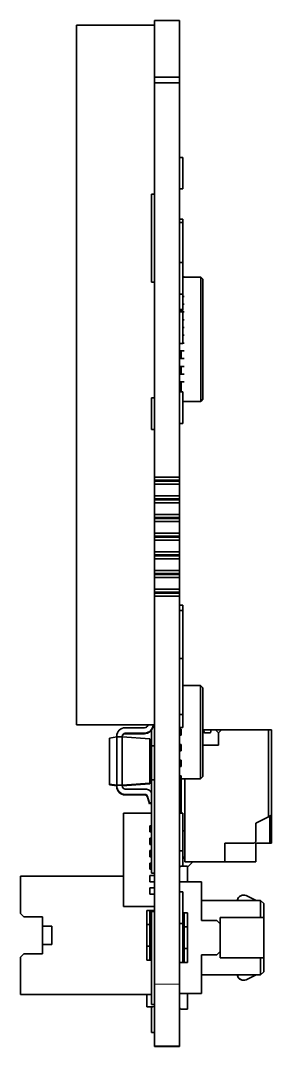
# Model space of a CAD drawing. Extents: x 537 to 786, y 346 to 499.
# Drawn here: x 537.2 to 545.25, y 404 to 437 of the extents above; entities that cross this region are included whole.
import ezdxf

# ---------------------------------------------------------------- set-up
doc = ezdxf.new("R2010")
doc.units = 0

msp = doc.modelspace()

# ---------------------------------------------------------------- linework, layer by layer
at = {"color": 7, "lineweight": 35, "ltscale": 0.045643}
for p, q in [((541.5, 437), (541.5, 435.174)), ((542.305, 437), (542.305, 435.174)), ((542.305, 437), (542.305, 435.174))]:
    msp.add_line(p, q, dxfattribs=at)
at = {"color": 7, "lineweight": 35, "ltscale": 0.020125}
for p, q in [((542.305, 437), (541.5, 437)), ((542.305, 435.174), (541.5, 435.174)), ((542.305, 435), (541.5, 435)), ((542.305, 422.313), (541.5, 422.313)), ((542.305, 422.215), (541.5, 422.215)), ((542.305, 422.185), (541.5, 422.185)), ((542.305, 422.087), (541.5, 422.087)), ((542.305, 421.713), (541.5, 421.713)), ((542.305, 421.615), (541.5, 421.615)), ((542.305, 421.585), (541.5, 421.585)), ((542.305, 421.487), (541.5, 421.487)), ((542.305, 421.113), (541.5, 421.113)), ((542.305, 421.015), (541.5, 421.015)), ((542.305, 420.985), (541.5, 420.985)), ((542.305, 420.887), (541.5, 420.887)), ((542.305, 420.513), (541.5, 420.513)), ((542.305, 420.415), (541.5, 420.415)), ((542.305, 420.385), (541.5, 420.385)), ((542.305, 420.287), (541.5, 420.287)), ((542.305, 419.913), (541.5, 419.913)), ((542.305, 419.815), (541.5, 419.815)), ((542.305, 419.785), (541.5, 419.785)), ((542.305, 419.687), (541.5, 419.687)), ((542.305, 419.313), (541.5, 419.313)), ((542.305, 419.215), (541.5, 419.215)), ((542.305, 419.185), (541.5, 419.185)), ((542.305, 419.087), (541.5, 419.087)), ((542.305, 418.713), (541.5, 418.713)), ((542.305, 418.615), (541.5, 418.615)), ((542.305, 418.585), (541.5, 418.585)), ((542.305, 418.487), (541.5, 418.487)), ((542.305, 404.008), (541.5, 404.008)), ((542.305, 404), (541.5, 404))]:
    msp.add_line(p, q, dxfattribs=at)
at = {"color": 7, "lineweight": 35}
msp.add_line((539, 414.35), (539, 436.85), dxfattribs=at)
at = {"color": 7, "lineweight": 35, "ltscale": 0.0625}
for p, q in [((539, 436.85), (541.5, 436.85)), ((539, 414.35), (541.5, 414.35))]:
    msp.add_line(p, q, dxfattribs=at)
at = {"color": 7, "lineweight": 35, "ltscale": 0.135912}
msp.add_line((541.5, 436.85), (541.5, 431.414), dxfattribs=at)
at = {"color": 7, "lineweight": 35, "ltscale": 0.004357}
for p, q in [((541.5, 435), (541.5, 435.174)), ((542.305, 435), (542.305, 435.174)), ((542.305, 435), (542.305, 435.174))]:
    msp.add_line(p, q, dxfattribs=at)
at = {"color": 7, "lineweight": 35, "ltscale": 0.31718}
for p, q in [((541.5, 422.313), (541.5, 435)), ((542.305, 422.313), (542.305, 435)), ((542.305, 422.313), (542.305, 435))]:
    msp.add_line(p, q, dxfattribs=at)
at = {"color": 7, "lineweight": 35, "ltscale": 0.002499}
for p, q in [((542.405, 432.598), (542.305, 432.598)), ((542.405, 431.582), (542.305, 431.582)), ((542.405, 430.608), (542.305, 430.608)), ((542.405, 430.5), (542.305, 430.5)), ((542.405, 429.218), (542.305, 429.218)), ((542.405, 428.202), (542.305, 428.202)), ((542.405, 427.7), (542.305, 427.7)), ((542.405, 427.675), (542.305, 427.675)), ((542.405, 427.628), (542.305, 427.628)), ((542.405, 426.612), (542.305, 426.612)), ((542.405, 425.058), (542.305, 425.058)), ((542.405, 424.042), (542.305, 424.042)), ((542.405, 418.198), (542.305, 418.198)), ((542.405, 418.025), (542.305, 418.025)), ((542.405, 416.478), (542.305, 416.478)), ((542.405, 414.682), (542.305, 414.682)), ((542.405, 414.262), (542.305, 414.262)), ((542.405, 411.508), (542.305, 411.508)), ((542.405, 410.292), (542.305, 410.292)), ((542.405, 408.974), (542.305, 408.974)), ((541.25, 407.925), (541.35, 407.925)), ((542.405, 407.957), (542.305, 407.957)), ((542.455, 407.85), (542.555, 407.85)), ((542.455, 407.85), (542.555, 407.85)), ((541.25, 407.225), (541.35, 407.225)), ((542.555, 407.15), (542.455, 407.15)), ((542.555, 407.15), (542.455, 407.15)), ((542.555, 407.15), (542.455, 407.15)), ((542.455, 406.7), (542.555, 406.7))]:
    msp.add_line(p, q, dxfattribs=at)
at = {"color": 7, "lineweight": 35, "ltscale": 0.02542}
for p, q in [((542.405, 432.598), (542.405, 431.582)), ((542.405, 429.218), (542.405, 428.202)), ((542.405, 427.628), (542.405, 426.612)), ((542.405, 425.058), (542.405, 424.042)), ((541.4, 423.847), (541.4, 424.863)), ((541.5, 424.863), (541.5, 423.847)), ((542.405, 408.974), (542.405, 407.957))]:
    msp.add_line(p, q, dxfattribs=at)
at = {"color": 7, "lineweight": 35, "ltscale": 0.070676}
for p, q in [((541.4, 428.586), (541.4, 431.414)), ((541.5, 431.414), (541.5, 428.586))]:
    msp.add_line(p, q, dxfattribs=at)
at = {"color": 7, "lineweight": 35, "ltscale": 0.002501}
for p, q in [((541.4, 431.414), (541.5, 431.414)), ((541.4, 428.586), (541.5, 428.586)), ((541.4, 424.863), (541.5, 424.863)), ((541.4, 423.847), (541.5, 423.847)), ((545.155, 414.188), (545.255, 414.188)), ((541.4, 413.665), (541.5, 413.665)), ((541.4, 412.574), (541.5, 412.574)), ((541.4, 409.577), (541.5, 409.577)), ((541.4, 408.342), (541.5, 408.342)), ((544.905, 408.15), (545.005, 408.15)), ((544.905, 408.15), (545.005, 408.15)), ((545.005, 406.85), (544.905, 406.85)), ((545.005, 406.85), (544.905, 406.85)), ((541.4, 405.346), (541.5, 405.346)), ((541.4, 404.45), (541.5, 404.45))]:
    msp.add_line(p, q, dxfattribs=at)
at = {"color": 7, "lineweight": 35, "ltscale": 0.00271}
msp.add_line((542.405, 430.608), (542.405, 430.5), dxfattribs=at)
at = {"color": 7, "lineweight": 35, "ltscale": 0.03204}
msp.add_line((542.405, 430.5), (542.405, 429.218), dxfattribs=at)
at = {"color": 7, "lineweight": 35, "ltscale": 0.00125}
for p, q in [((542.405, 428.751), (542.455, 428.751)), ((542.405, 428.75), (542.455, 428.75)), ((542.405, 428.125), (542.455, 428.125)), ((542.405, 427.875), (542.455, 427.875)), ((542.405, 427.625), (542.455, 427.625)), ((542.405, 427.375), (542.455, 427.375)), ((542.405, 427.125), (542.455, 427.125)), ((542.405, 426.875), (542.455, 426.875)), ((542.405, 426.625), (542.455, 426.625)), ((542.405, 424.749), (542.455, 424.749)), ((542.305, 414.21), (542.355, 414.21)), ((542.305, 414.01), (542.355, 414.01)), ((542.305, 413.71), (542.355, 413.71)), ((542.355, 413.682), (542.305, 413.682)), ((542.305, 413.51), (542.355, 413.51)), ((542.305, 413.21), (542.355, 413.21)), ((542.305, 413.01), (542.355, 413.01)), ((542.305, 412.71), (542.355, 412.71)), ((545.255, 410.538), (545.205, 410.538))]:
    msp.add_line(p, q, dxfattribs=at)
at = {"color": 7, "lineweight": 35, "ltscale": 0.014499}
for p, q in [((542.405, 428.748), (542.985, 428.748)), ((542.405, 424.75), (542.985, 424.75))]:
    msp.add_line(p, q, dxfattribs=at)
at = {"color": 7, "lineweight": 35, "ltscale": 0.002475}
for p, q in [((543.055, 428.678), (542.985, 428.748)), ((543.055, 424.82), (542.985, 424.75)), ((542.475, 410.108), (542.405, 410.038))]:
    msp.add_line(p, q, dxfattribs=at)
at = {"color": 7, "lineweight": 35, "ltscale": 0.09995}
msp.add_line((542.985, 428.748), (542.985, 424.75), dxfattribs=at)
at = {"color": 7, "lineweight": 35, "ltscale": 0.09645}
msp.add_line((543.055, 424.82), (543.055, 428.678), dxfattribs=at)
at = {"color": 7, "lineweight": 35, "ltscale": 0.093077}
msp.add_line((541.5, 428.586), (541.5, 424.863), dxfattribs=at)
at = {"color": 7, "lineweight": 35, "ltscale": 0.01254}
msp.add_line((542.405, 428.202), (542.405, 427.7), dxfattribs=at)
at = {"color": 7, "lineweight": 35, "ltscale": 0.000635529}
msp.add_line((542.405, 427.7), (542.405, 427.675), dxfattribs=at)
at = {"color": 7, "lineweight": 35, "ltscale": 0.00124}
msp.add_line((542.355, 427.625), (542.355, 427.675), dxfattribs=at)
at = {"color": 7, "lineweight": 35, "ltscale": 0.003751}
for p, q in [((542.305, 426.375), (542.455, 426.375)), ((542.305, 426.125), (542.455, 426.125)), ((542.305, 425.875), (542.455, 425.875)), ((542.305, 425.625), (542.455, 425.625)), ((542.305, 425.375), (542.455, 425.375)), ((543.305, 414.188), (543.455, 414.188)), ((541.5, 409.5), (541.35, 409.5)), ((541.35, 409.5), (541.5, 409.5)), ((541.5, 409.3), (541.35, 409.3)), ((541.35, 409.3), (541.5, 409.3)), ((542.455, 409.3), (542.305, 409.3)), ((541.5, 409.1), (541.35, 409.1)), ((541.35, 409.1), (541.5, 409.1)), ((541.5, 408.9), (541.35, 408.9)), ((541.35, 408.9), (541.5, 408.9)), ((541.25, 406.775), (541.4, 406.775)), ((542.305, 406.7), (542.455, 406.7)), ((542.455, 406.7), (542.305, 406.7)), ((542.305, 406.7), (542.455, 406.7))]:
    msp.add_line(p, q, dxfattribs=at)
at = {"color": 7, "lineweight": 35, "ltscale": 0.00625}
for p, q in [((542.355, 426.125), (542.355, 426.375)), ((542.355, 425.625), (542.355, 425.875)), ((541.5, 408.375), (541.25, 408.375)), ((542.555, 406.7), (542.305, 406.7)), ((542.555, 406.7), (542.305, 406.7))]:
    msp.add_line(p, q, dxfattribs=at)
at = {"color": 7, "lineweight": 35, "ltscale": 0.007915}
msp.add_line((542.355, 425.058), (542.355, 425.375), dxfattribs=at)
at = {"color": 7, "lineweight": 35, "ltscale": 0.237415}
msp.add_line((541.5, 423.847), (541.5, 414.35), dxfattribs=at)
at = {"color": 7, "lineweight": 35, "ltscale": 0.00245}
for p, q in [((541.5, 422.215), (541.5, 422.313)), ((542.305, 422.313), (542.305, 422.215)), ((542.305, 422.313), (542.305, 422.215)), ((541.5, 421.615), (541.5, 421.713)), ((541.5, 421.487), (541.5, 421.585)), ((542.305, 421.713), (542.305, 421.615)), ((542.305, 421.713), (542.305, 421.615)), ((542.305, 421.585), (542.305, 421.487)), ((542.305, 421.585), (542.305, 421.487)), ((541.5, 421.015), (541.5, 421.113)), ((542.305, 421.113), (542.305, 421.015)), ((542.305, 421.113), (542.305, 421.015)), ((541.5, 420.887), (541.5, 420.985)), ((542.305, 420.985), (542.305, 420.887)), ((542.305, 420.985), (542.305, 420.887)), ((541.5, 420.415), (541.5, 420.513)), ((542.305, 420.513), (542.305, 420.415)), ((542.305, 420.513), (542.305, 420.415)), ((541.5, 420.287), (541.5, 420.385)), ((542.305, 420.385), (542.305, 420.287)), ((542.305, 420.385), (542.305, 420.287)), ((541.5, 419.687), (541.5, 419.785)), ((542.305, 419.785), (542.305, 419.687)), ((542.305, 419.785), (542.305, 419.687)), ((541.5, 419.215), (541.5, 419.313)), ((542.305, 419.313), (542.305, 419.215)), ((542.305, 419.313), (542.305, 419.215)), ((541.5, 418.615), (541.5, 418.713)), ((541.5, 418.487), (541.5, 418.585)), ((542.305, 418.713), (542.305, 418.615)), ((542.305, 418.713), (542.305, 418.615)), ((542.305, 418.585), (542.305, 418.487)), ((542.305, 418.585), (542.305, 418.487))]:
    msp.add_line(p, q, dxfattribs=at)
at = {"color": 7, "lineweight": 35, "ltscale": 0.000740051}
for p, q in [((541.5, 422.185), (541.5, 422.215)), ((542.305, 422.185), (542.305, 422.215)), ((542.305, 422.185), (542.305, 422.215)), ((541.5, 421.585), (541.5, 421.615)), ((542.305, 421.585), (542.305, 421.615)), ((542.305, 421.585), (542.305, 421.615)), ((541.5, 420.985), (541.5, 421.015)), ((542.305, 420.985), (542.305, 421.015)), ((542.305, 420.985), (542.305, 421.015)), ((541.5, 420.385), (541.5, 420.415)), ((542.305, 420.385), (542.305, 420.415)), ((542.305, 420.385), (542.305, 420.415)), ((541.5, 419.785), (541.5, 419.815)), ((542.305, 419.785), (542.305, 419.815)), ((542.305, 419.785), (542.305, 419.815)), ((541.5, 419.185), (541.5, 419.215)), ((542.305, 419.185), (542.305, 419.215)), ((542.305, 419.185), (542.305, 419.215)), ((541.5, 418.585), (541.5, 418.615)), ((542.305, 418.585), (542.305, 418.615)), ((542.305, 418.585), (542.305, 418.615))]:
    msp.add_line(p, q, dxfattribs=at)
at = {"color": 7, "lineweight": 35, "ltscale": 0.002451}
for p, q in [((541.5, 422.087), (541.5, 422.185)), ((542.305, 422.185), (542.305, 422.087)), ((542.305, 422.185), (542.305, 422.087)), ((541.5, 419.815), (541.5, 419.913)), ((542.305, 419.913), (542.305, 419.815)), ((542.305, 419.913), (542.305, 419.815)), ((541.5, 419.087), (541.5, 419.185)), ((542.305, 419.185), (542.305, 419.087)), ((542.305, 419.185), (542.305, 419.087))]:
    msp.add_line(p, q, dxfattribs=at)
at = {"color": 7, "lineweight": 35, "ltscale": 0.00936}
for p, q in [((541.5, 421.713), (541.5, 422.087)), ((542.305, 421.713), (542.305, 422.087)), ((542.305, 421.713), (542.305, 422.087)), ((541.5, 419.913), (541.5, 420.287)), ((542.305, 419.913), (542.305, 420.287)), ((542.305, 419.913), (542.305, 420.287)), ((541.5, 419.313), (541.5, 419.687)), ((542.305, 419.313), (542.305, 419.687)), ((542.305, 419.313), (542.305, 419.687)), ((541.5, 418.713), (541.5, 419.087)), ((542.305, 418.713), (542.305, 419.087)), ((542.305, 418.713), (542.305, 419.087))]:
    msp.add_line(p, q, dxfattribs=at)
at = {"color": 7, "lineweight": 35, "ltscale": 0.009361}
for p, q in [((541.5, 421.113), (541.5, 421.487)), ((542.305, 421.113), (542.305, 421.487)), ((542.305, 421.113), (542.305, 421.487)), ((541.5, 420.513), (541.5, 420.887)), ((542.305, 420.513), (542.305, 420.887)), ((542.305, 420.513), (542.305, 420.887))]:
    msp.add_line(p, q, dxfattribs=at)
at = {"color": 7, "lineweight": 35, "ltscale": 0.31218}
for p, q in [((541.5, 406), (541.5, 418.487)), ((542.305, 406), (542.305, 418.487)), ((542.305, 406), (542.305, 418.487))]:
    msp.add_line(p, q, dxfattribs=at)
at = {"color": 7, "lineweight": 35, "ltscale": 0.004325}
msp.add_line((542.405, 418.198), (542.405, 418.025), dxfattribs=at)
at = {"color": 7, "lineweight": 35, "ltscale": 0.038675}
msp.add_line((542.405, 418.025), (542.405, 416.478), dxfattribs=at)
at = {"color": 7, "lineweight": 35, "ltscale": 0.04492}
msp.add_line((542.405, 416.478), (542.405, 414.682), dxfattribs=at)
at = {"color": 7, "lineweight": 35, "ltscale": 0.014375}
msp.add_line((542.98, 415.61), (542.405, 415.61), dxfattribs=at)
at = {"color": 7, "lineweight": 35, "ltscale": 0.075}
for p, q in [((542.98, 415.61), (542.98, 412.61)), ((540.5, 408.5), (540.5, 411.5))]:
    msp.add_line(p, q, dxfattribs=at)
at = {"color": 7, "lineweight": 35, "ltscale": 0.002652}
for p, q in [((543.055, 415.535), (542.98, 415.61)), ((542.98, 412.61), (543.055, 412.685))]:
    msp.add_line(p, q, dxfattribs=at)
at = {"color": 7, "lineweight": 35, "ltscale": 0.07125}
msp.add_line((543.055, 412.685), (543.055, 415.535), dxfattribs=at)
at = {"color": 7, "lineweight": 35, "ltscale": 0.0105}
msp.add_line((542.405, 414.682), (542.405, 414.262), dxfattribs=at)
at = {"color": 7, "lineweight": 35, "ltscale": 0.015601}
for p, q in [((540.56, 414.25), (541.184, 414.25)), ((541.184, 414.08), (540.56, 414.08)), ((541.184, 414.06), (540.56, 414.06)), ((541.184, 412.28), (540.56, 412.28)), ((540.56, 412.11), (541.184, 412.11)), ((540.56, 412.09), (541.184, 412.09))]:
    msp.add_line(p, q, dxfattribs=at)
at = {"color": 7, "lineweight": 35, "ltscale": 0.000668818}
msp.add_line((541.28, 414.324), (541.287, 414.35), dxfattribs=at)
at = {"color": 7, "lineweight": 35, "ltscale": 0.012563}
msp.add_line((541.4, 413.665), (541.4, 414.168), dxfattribs=at)
at = {"color": 7, "lineweight": 35, "ltscale": 0.002326}
msp.add_line((541.469, 414.35), (541.444, 414.26), dxfattribs=at)
at = {"color": 7, "lineweight": 35, "ltscale": 0.001808}
msp.add_line((541.463, 414.35), (541.444, 414.28), dxfattribs=at)
at = {"color": 7, "lineweight": 35, "ltscale": 0.017114}
msp.add_line((541.5, 414.35), (541.5, 413.665), dxfattribs=at)
at = {"color": 7, "lineweight": 35, "ltscale": 0.005}
for p, q in [((542.355, 414.01), (542.355, 414.21)), ((542.355, 413.51), (542.355, 413.71)), ((542.355, 413.01), (542.355, 413.21)), ((541.35, 411.1), (541.35, 410.9)), ((541.35, 411.1), (541.35, 410.9)), ((541.35, 410.7), (541.35, 410.5)), ((541.35, 410.7), (541.35, 410.5)), ((541.35, 410.3), (541.35, 410.1)), ((541.35, 410.3), (541.35, 410.1)), ((541.35, 409.9), (541.35, 409.7)), ((541.35, 409.9), (541.35, 409.7)), ((542.355, 409.8), (542.555, 409.8)), ((542.355, 409.8), (542.555, 409.8)), ((542.355, 409.8), (542.555, 409.8)), ((542.355, 409.8), (542.555, 409.8)), ((542.355, 409.8), (542.555, 409.8)), ((542.355, 409.8), (542.555, 409.8)), ((542.355, 409.8), (542.555, 409.8)), ((542.355, 409.8), (542.555, 409.8)), ((542.355, 409.8), (542.555, 409.8)), ((542.355, 409.8), (542.555, 409.8)), ((542.355, 409.8), (542.555, 409.8)), ((542.355, 409.8), (542.555, 409.8)), ((542.355, 409.8), (542.555, 409.8)), ((542.355, 409.8), (542.555, 409.8)), ((542.355, 409.8), (542.555, 409.8)), ((542.355, 409.8), (542.555, 409.8)), ((542.355, 409.8), (542.555, 409.8)), ((542.355, 409.8), (542.555, 409.8)), ((542.355, 409.8), (542.555, 409.8)), ((542.355, 409.8), (542.555, 409.8)), ((542.355, 409.8), (542.555, 409.8)), ((542.355, 409.8), (542.555, 409.8)), ((542.355, 409.8), (542.555, 409.8)), ((542.355, 409.8), (542.555, 409.8)), ((542.355, 409.8), (542.555, 409.8)), ((542.355, 409.8), (542.555, 409.8)), ((542.355, 409.8), (542.555, 409.8)), ((542.355, 409.8), (542.555, 409.8)), ((542.355, 409.8), (542.555, 409.8)), ((542.355, 409.8), (542.555, 409.8)), ((542.355, 409.8), (542.555, 409.8)), ((542.355, 409.8), (542.555, 409.8)), ((542.355, 409.8), (542.555, 409.8)), ((542.355, 409.8), (542.555, 409.8)), ((542.355, 409.8), (542.555, 409.8)), ((542.355, 409.8), (542.555, 409.8)), ((542.355, 409.8), (542.555, 409.8)), ((541.35, 409.5), (541.35, 409.3)), ((541.35, 409.5), (541.35, 409.3)), ((541.5, 409.1), (541.5, 409.3)), ((541.35, 409.1), (541.35, 408.9)), ((541.35, 409.1), (541.35, 408.9)), ((543.605, 407.95), (543.605, 408.15)), ((543.605, 407.95), (543.605, 408.15)), ((543.605, 406.85), (543.605, 407.05)), ((543.605, 406.85), (543.605, 407.05)), ((541.45, 405.275), (541.25, 405.275)), ((542.355, 405.2), (542.555, 405.2)), ((542.355, 405.2), (542.555, 405.2))]:
    msp.add_line(p, q, dxfattribs=at)
at = {"color": 7, "lineweight": 35, "ltscale": 0.014999}
for p, q in [((543.655, 414.188), (543.055, 414.188)), ((537.9, 408.175), (537.3, 408.175)), ((537.3, 406.975), (537.9, 406.975))]:
    msp.add_line(p, q, dxfattribs=at)
at = {"color": 7, "lineweight": 35, "ltscale": 0.001875}
msp.add_line((543.305, 414.188), (543.305, 414.113), dxfattribs=at)
at = {"color": 7, "lineweight": 35, "ltscale": 0.003535}
for p, q in [((543.555, 414.088), (543.455, 414.188)), ((543.655, 414.188), (543.555, 414.088)), ((537.2, 408.275), (537.3, 408.175)), ((543.605, 407.95), (543.505, 408.05)), ((543.605, 407.95), (543.505, 408.05)), ((537.3, 406.975), (537.2, 406.875)), ((543.505, 406.95), (543.605, 407.05)), ((543.505, 406.95), (543.605, 407.05))]:
    msp.add_line(p, q, dxfattribs=at)
at = {"color": 7, "lineweight": 35, "ltscale": 0.0375}
msp.add_line((545.155, 414.188), (543.655, 414.188), dxfattribs=at)
at = {"color": 7, "lineweight": 35, "ltscale": 0.07}
msp.add_line((545.155, 411.388), (545.155, 414.188), dxfattribs=at)
at = {"color": 7, "lineweight": 35, "ltscale": 0.06875}
msp.add_line((545.255, 414.188), (545.255, 411.438), dxfattribs=at)
at = {"color": 7, "lineweight": 35, "ltscale": 0.006059}
for p, q in [((540.05, 413.921), (540.29, 413.955)), ((540.05, 412.439), (540.29, 412.405)), ((540.05, 412.419), (540.29, 412.385))]:
    msp.add_line(p, q, dxfattribs=at)
at = {"color": 7, "lineweight": 35, "ltscale": 0.037064}
msp.add_line((540.05, 412.439), (540.05, 413.921), dxfattribs=at)
at = {"color": 7, "lineweight": 35, "ltscale": 0.00062561}
for p, q in [((540.29, 413.955), (540.29, 413.98)), ((540.46, 413.98), (540.46, 413.955)), ((540.29, 412.385), (540.29, 412.36))]:
    msp.add_line(p, q, dxfattribs=at)
at = {"color": 7, "lineweight": 35, "ltscale": 0.004251}
for p, q in [((540.29, 413.955), (540.46, 413.955)), ((540.29, 413.955), (540.46, 413.955)), ((540.29, 412.405), (540.46, 412.405))]:
    msp.add_line(p, q, dxfattribs=at)
at = {"color": 7, "lineweight": 35, "ltscale": 0.03875}
for p, q in [((540.29, 412.405), (540.29, 413.955)), ((540.46, 412.405), (540.46, 413.955))]:
    msp.add_line(p, q, dxfattribs=at)
at = {"color": 7, "lineweight": 35, "ltscale": 0.022303}
for p, q in [((541.35, 413.893), (540.46, 413.955)), ((541.35, 412.467), (540.46, 412.405)), ((541.35, 412.447), (540.46, 412.385))]:
    msp.add_line(p, q, dxfattribs=at)
at = {"color": 7, "lineweight": 35, "ltscale": 0.035638}
msp.add_line((541.35, 413.893), (541.35, 412.467), dxfattribs=at)
at = {"color": 7, "lineweight": 35, "ltscale": 0.000312805}
msp.add_line((543.067, 414.148), (543.055, 414.148), dxfattribs=at)
at = {"color": 7, "lineweight": 35, "ltscale": 0.000250244}
msp.add_line((543.092, 414.123), (543.092, 414.113), dxfattribs=at)
at = {"color": 7, "lineweight": 35, "ltscale": 0.004062}
msp.add_line((543.28, 414.088), (543.117, 414.088), dxfattribs=at)
at = {"color": 7, "lineweight": 35, "ltscale": 0.01}
for p, q in [((543.555, 414.088), (543.555, 413.688)), ((543.555, 413.688), (543.555, 414.088)), ((541.5, 408.5), (541.5, 408.9)), ((541.25, 405.275), (541.25, 405.675))]:
    msp.add_line(p, q, dxfattribs=at)
at = {"color": 7, "lineweight": 35, "ltscale": 0.027296}
for p, q in [((541.4, 412.574), (541.4, 413.665)), ((541.5, 413.665), (541.5, 412.574))]:
    msp.add_line(p, q, dxfattribs=at)
at = {"color": 7, "lineweight": 35, "ltscale": 0.0125}
for p, q in [((543.055, 413.688), (543.555, 413.688)), ((542.555, 409.8), (542.555, 409.3)), ((542.555, 409.8), (542.555, 409.3)), ((543.505, 408.05), (543.005, 408.05)), ((543.505, 408.05), (543.005, 408.05)), ((543.505, 408.05), (543.005, 408.05)), ((543.005, 406.95), (543.505, 406.95)), ((543.005, 406.95), (543.505, 406.95)), ((542.555, 405.2), (542.555, 405.7)), ((542.555, 405.2), (542.555, 405.7))]:
    msp.add_line(p, q, dxfattribs=at)
at = {"color": 7, "lineweight": 35, "ltscale": 0.07492}
for p, q in [((541.4, 409.577), (541.4, 412.574)), ((541.5, 412.574), (541.5, 409.577)), ((541.4, 405.346), (541.4, 408.342)), ((541.5, 408.342), (541.5, 405.346))]:
    msp.add_line(p, q, dxfattribs=at)
at = {"color": 7, "lineweight": 35, "ltscale": 0.0025}
msp.add_line((542.355, 412.61), (542.355, 412.71), dxfattribs=at)
at = {"color": 7, "lineweight": 35, "ltscale": 0.02754}
msp.add_line((542.355, 412.61), (542.355, 411.508), dxfattribs=at)
at = {"color": 7, "lineweight": 35, "ltscale": 0.015625}
msp.add_line((542.98, 412.61), (542.355, 412.61), dxfattribs=at)
at = {"color": 7, "lineweight": 35, "ltscale": 0.066811}
msp.add_line((542.475, 412.61), (542.475, 409.938), dxfattribs=at)
at = {"color": 7, "lineweight": 35, "ltscale": 0.000499725}
for p, q in [((540.05, 412.419), (540.05, 412.439)), ((540.29, 412.385), (540.29, 412.405)), ((541.35, 412.467), (541.35, 412.447))]:
    msp.add_line(p, q, dxfattribs=at)
at = {"color": 7, "lineweight": 35, "ltscale": 0.000624847}
for p, q in [((540.29, 412.405), (540.29, 412.38)), ((540.46, 412.38), (540.46, 412.405))]:
    msp.add_line(p, q, dxfattribs=at)
at = {"color": 7, "lineweight": 35, "ltscale": 0.005329}
msp.add_line((541.28, 412.036), (541.335, 411.83), dxfattribs=at)
at = {"color": 7, "lineweight": 35, "ltscale": 0.005328}
msp.add_line((541.28, 412.016), (541.335, 411.81), dxfattribs=at)
at = {"color": 7, "lineweight": 35, "ltscale": 0.001662}
for p, q in [((541.335, 411.83), (541.4, 411.847)), ((541.335, 411.81), (541.4, 411.827))]:
    msp.add_line(p, q, dxfattribs=at)
at = {"color": 7, "lineweight": 35, "ltscale": 0.022501}
for p, q in [((540.5, 411.5), (541.4, 411.5)), ((543.605, 407.05), (543.605, 407.95)), ((543.605, 407.05), (543.605, 407.95))]:
    msp.add_line(p, q, dxfattribs=at)
at = {"color": 7, "lineweight": 35, "ltscale": 0.001251}
for p, q in [((541.4, 411.5), (541.35, 411.5)), ((541.4, 411.1), (541.35, 411.1)), ((541.35, 411.1), (541.4, 411.1)), ((541.4, 410.9), (541.35, 410.9)), ((541.35, 410.9), (541.4, 410.9)), ((541.4, 410.7), (541.35, 410.7)), ((541.35, 410.7), (541.4, 410.7)), ((541.4, 410.5), (541.35, 410.5)), ((541.35, 410.5), (541.4, 410.5)), ((541.4, 410.3), (541.35, 410.3)), ((541.35, 410.3), (541.4, 410.3)), ((541.4, 410.1), (541.35, 410.1)), ((541.35, 410.1), (541.4, 410.1)), ((541.4, 409.9), (541.35, 409.9)), ((541.35, 409.9), (541.4, 409.9)), ((541.4, 409.7), (541.35, 409.7)), ((541.35, 409.7), (541.4, 409.7)), ((541.4, 408.275), (541.35, 408.275)), ((541.4, 406.875), (541.35, 406.875))]:
    msp.add_line(p, q, dxfattribs=at)
at = {"color": 7, "lineweight": 35, "ltscale": 0.03042}
msp.add_line((542.405, 411.508), (542.405, 410.292), dxfattribs=at)
at = {"color": 7, "lineweight": 35, "ltscale": 0.01118}
msp.add_line((545.155, 411.388), (544.755, 411.188), dxfattribs=at)
at = {"color": 7, "lineweight": 35, "ltscale": 0.015}
for p, q in [((544.755, 410.588), (544.755, 411.188)), ((543.755, 409.938), (543.755, 410.538)), ((544.755, 410.538), (544.755, 409.938)), ((537.9, 407.875), (537.9, 407.275)), ((538.2, 407.275), (538.2, 407.875))]:
    msp.add_line(p, q, dxfattribs=at)
at = {"color": 7, "lineweight": 35, "ltscale": 0.002796}
msp.add_line((545.255, 411.438), (545.155, 411.388), dxfattribs=at)
at = {"color": 7, "lineweight": 35, "ltscale": 0.021875}
msp.add_line((545.205, 410.538), (545.205, 411.413), dxfattribs=at)
at = {"color": 7, "lineweight": 35, "ltscale": 0.0225}
msp.add_line((545.255, 411.438), (545.255, 410.538), dxfattribs=at)
at = {"color": 7, "lineweight": 35, "ltscale": 0.00175}
msp.add_line((542.405, 410.938), (542.475, 410.938), dxfattribs=at)
at = {"color": 7, "lineweight": 35, "ltscale": 0.01075}
msp.add_line((542.475, 410.538), (542.475, 410.108), dxfattribs=at)
at = {"color": 7, "lineweight": 35, "ltscale": 0.02375}
msp.add_line((543.755, 410.538), (544.705, 410.538), dxfattribs=at)
at = {"color": 7, "lineweight": 35, "ltscale": 0.001767}
msp.add_line((544.705, 410.538), (544.755, 410.588), dxfattribs=at)
at = {"color": 7, "lineweight": 35, "ltscale": 0.01125}
for p, q in [((545.205, 410.538), (544.755, 410.538)), ((542.555, 409.3), (543.005, 409.3)), ((545.005, 408.6), (545.005, 408.15)), ((545.005, 408.6), (545.005, 408.15)), ((541.35, 407.925), (541.35, 408.375)), ((542.455, 408.3), (542.455, 407.85)), ((542.455, 407.85), (542.455, 408.3)), ((542.455, 407.85), (542.455, 408.3)), ((542.555, 407.85), (542.555, 408.3)), ((541.35, 406.775), (541.35, 407.225)), ((542.455, 407.15), (542.455, 406.7)), ((542.455, 406.7), (542.455, 407.15)), ((542.455, 406.7), (542.455, 407.15)), ((542.555, 406.7), (542.555, 407.15)), ((545.005, 406.85), (545.005, 406.4)), ((545.005, 406.85), (545.005, 406.4))]:
    msp.add_line(p, q, dxfattribs=at)
at = {"color": 7, "lineweight": 35, "ltscale": 0.01229}
msp.add_line((542.405, 410.292), (542.405, 409.8), dxfattribs=at)
at = {"color": 7, "lineweight": 35, "ltscale": 0.032001}
msp.add_line((542.475, 409.938), (543.755, 409.938), dxfattribs=at)
at = {"color": 7, "lineweight": 35, "ltscale": 0.006161}
msp.add_line((542.555, 409.763), (542.729, 409.938), dxfattribs=at)
at = {"color": 7, "lineweight": 35, "ltscale": 0.025}
for p, q in [((543.755, 409.938), (544.755, 409.938)), ((540.5, 408.5), (541.5, 408.5))]:
    msp.add_line(p, q, dxfattribs=at)
at = {"color": 7, "lineweight": 35, "ltscale": 0.00192}
msp.add_line((541.5, 409.5), (541.5, 409.577), dxfattribs=at)
at = {"color": 7, "lineweight": 35, "ltscale": 0.03}
for p, q in [((537.2, 409.475), (537.2, 408.275)), ((537.2, 406.875), (537.2, 405.675))]:
    msp.add_line(p, q, dxfattribs=at)
at = {"color": 7, "lineweight": 35, "ltscale": 0.0825}
msp.add_line((537.2, 409.475), (540.5, 409.475), dxfattribs=at)
at = {"color": 7, "lineweight": 35, "ltscale": 0.0175}
for p, q in [((542.305, 409.3), (543.005, 409.3)), ((542.305, 409.3), (543.005, 409.3)), ((542.455, 407.6), (542.455, 408.3)), ((542.455, 407.6), (542.455, 408.3)), ((542.455, 407.6), (542.455, 408.3)), ((542.455, 408.3), (542.455, 407.6)), ((542.455, 408.3), (542.455, 407.6)), ((542.455, 408.3), (542.455, 407.6)), ((542.455, 407.6), (542.455, 408.3)), ((542.455, 407.6), (542.455, 408.3)), ((542.455, 408.3), (542.455, 407.6)), ((542.455, 408.3), (542.455, 407.6)), ((542.455, 407.6), (542.455, 408.3)), ((542.455, 408.3), (542.455, 407.6)), ((542.455, 407.6), (542.455, 408.3)), ((542.455, 408.3), (542.455, 407.6)), ((542.455, 407.6), (542.455, 408.3)), ((542.455, 407.6), (542.455, 408.3)), ((542.455, 408.3), (542.455, 407.6)), ((542.455, 408.3), (542.455, 407.6)), ((542.455, 408.3), (542.455, 407.6)), ((542.455, 407.6), (542.455, 408.3)), ((542.455, 407.6), (542.455, 408.3)), ((542.455, 408.3), (542.455, 407.6)), ((542.455, 407.6), (542.455, 408.3)), ((542.455, 408.3), (542.455, 407.6)), ((542.455, 407.6), (542.455, 408.3)), ((542.455, 408.3), (542.455, 407.6)), ((542.455, 407.6), (542.455, 408.3)), ((542.455, 408.3), (542.455, 407.6)), ((542.455, 408.3), (542.455, 407.6)), ((542.455, 407.6), (542.455, 408.3)), ((542.455, 407.6), (542.455, 408.3)), ((542.455, 408.3), (542.455, 407.6)), ((542.455, 407.6), (542.455, 408.3)), ((542.455, 408.3), (542.455, 407.6)), ((542.455, 407.6), (542.455, 408.3)), ((542.455, 408.3), (542.455, 407.6)), ((541.35, 407.225), (541.35, 407.925)), ((542.455, 407.15), (542.455, 407.85)), ((542.455, 407.15), (542.455, 407.85)), ((542.455, 407.15), (542.455, 407.85)), ((542.555, 407.85), (542.555, 407.15)), ((542.555, 407.85), (542.555, 407.15)), ((542.555, 407.85), (542.555, 407.15)), ((542.455, 407.4), (542.455, 406.7)), ((542.455, 407.4), (542.455, 406.7)), ((542.455, 407.4), (542.455, 406.7)), ((542.455, 406.7), (542.455, 407.4)), ((542.455, 406.7), (542.455, 407.4)), ((542.455, 406.7), (542.455, 407.4)), ((542.455, 406.7), (542.455, 407.4)), ((542.455, 407.4), (542.455, 406.7)), ((542.455, 407.4), (542.455, 406.7)), ((542.455, 407.4), (542.455, 406.7)), ((542.455, 406.7), (542.455, 407.4)), ((542.455, 406.7), (542.455, 407.4)), ((542.455, 406.7), (542.455, 407.4)), ((542.455, 407.4), (542.455, 406.7)), ((542.455, 406.7), (542.455, 407.4)), ((542.455, 407.4), (542.455, 406.7)), ((542.455, 406.7), (542.455, 407.4)), ((542.455, 407.4), (542.455, 406.7)), ((542.455, 407.4), (542.455, 406.7)), ((542.455, 406.7), (542.455, 407.4)), ((542.455, 406.7), (542.455, 407.4)), ((542.455, 407.4), (542.455, 406.7)), ((542.455, 406.7), (542.455, 407.4)), ((542.455, 407.4), (542.455, 406.7)), ((542.455, 406.7), (542.455, 407.4)), ((542.455, 407.4), (542.455, 406.7)), ((542.455, 406.7), (542.455, 407.4)), ((542.455, 407.4), (542.455, 406.7)), ((542.455, 406.7), (542.455, 407.4)), ((542.455, 407.4), (542.455, 406.7)), ((542.455, 406.7), (542.455, 407.4)), ((542.455, 407.4), (542.455, 406.7)), ((542.455, 406.7), (542.455, 407.4)), ((542.455, 407.4), (542.455, 406.7)), ((542.455, 406.7), (542.455, 407.4)), ((542.455, 407.4), (542.455, 406.7)), ((542.305, 405.7), (543.005, 405.7)), ((542.305, 405.7), (543.005, 405.7))]:
    msp.add_line(p, q, dxfattribs=at)
at = {"color": 7, "lineweight": 35, "ltscale": 0.000874329}
msp.add_line((542.455, 409.3), (542.49, 409.3), dxfattribs=at)
at = {"color": 7, "lineweight": 35, "ltscale": 0.001625}
msp.add_line((542.49, 409.3), (542.555, 409.3), dxfattribs=at)
at = {"color": 7, "lineweight": 35, "ltscale": 0.03125}
for p, q in [((543.005, 408.05), (543.005, 409.3)), ((543.005, 408.05), (543.005, 409.3)), ((543.005, 405.7), (543.005, 406.95)), ((543.005, 405.7), (543.005, 406.95))]:
    msp.add_line(p, q, dxfattribs=at)
at = {"color": 7, "lineweight": 35, "ltscale": 0.028749}
msp.add_line((544.155, 408.7), (543.005, 408.7), dxfattribs=at)
at = {"color": 7, "lineweight": 35, "ltscale": 0.047499}
for p, q in [((544.905, 408.7), (543.005, 408.7)), ((544.905, 408.7), (543.005, 408.7)), ((544.905, 406.3), (543.005, 406.3)), ((544.905, 406.3), (543.005, 406.3))]:
    msp.add_line(p, q, dxfattribs=at)
at = {"color": 7, "lineweight": 35, "ltscale": 0.000432825}
for p, q in [((544.155, 408.7), (544.16, 408.716)), ((544.155, 408.7), (544.16, 408.716)), ((544.155, 408.7), (544.16, 408.716)), ((544.155, 408.7), (544.16, 408.716)), ((544.155, 408.7), (544.16, 408.716)), ((544.155, 408.7), (544.16, 408.716)), ((544.155, 408.7), (544.16, 408.716)), ((544.155, 408.7), (544.16, 408.716)), ((544.155, 408.7), (544.16, 408.716)), ((544.155, 408.7), (544.16, 408.716)), ((544.155, 408.7), (544.16, 408.716)), ((544.155, 408.7), (544.16, 408.716)), ((544.155, 408.7), (544.16, 408.716)), ((544.155, 408.7), (544.16, 408.716)), ((544.155, 408.7), (544.16, 408.716)), ((544.155, 408.7), (544.16, 408.716)), ((544.155, 408.7), (544.16, 408.716)), ((544.155, 408.7), (544.16, 408.716)), ((544.155, 408.7), (544.16, 408.716)), ((544.155, 408.7), (544.16, 408.716)), ((544.155, 406.3), (544.16, 406.284)), ((544.155, 406.3), (544.16, 406.284)), ((544.155, 406.3), (544.16, 406.284)), ((544.155, 406.3), (544.16, 406.284)), ((544.155, 406.3), (544.16, 406.284)), ((544.155, 406.3), (544.16, 406.284)), ((544.155, 406.3), (544.16, 406.284)), ((544.155, 406.3), (544.16, 406.284)), ((544.155, 406.3), (544.16, 406.284)), ((544.155, 406.3), (544.16, 406.284)), ((544.155, 406.3), (544.16, 406.284)), ((544.155, 406.3), (544.16, 406.284)), ((544.155, 406.3), (544.16, 406.284)), ((544.155, 406.3), (544.16, 406.284)), ((544.155, 406.3), (544.16, 406.284)), ((544.155, 406.3), (544.16, 406.284)), ((544.155, 406.3), (544.16, 406.284)), ((544.155, 406.3), (544.16, 406.284)), ((544.155, 406.3), (544.16, 406.284)), ((544.155, 406.3), (544.16, 406.284))]:
    msp.add_line(p, q, dxfattribs=at)
at = {"color": 7, "lineweight": 35, "ltscale": 0.000433068}
for p, q in [((544.155, 408.7), (544.16, 408.716)), ((544.155, 406.3), (544.16, 406.284))]:
    msp.add_line(p, q, dxfattribs=at)
at = {"color": 7, "lineweight": 35, "ltscale": 0.015178}
msp.add_line((544.155, 408.7), (544.762, 408.7), dxfattribs=at)
at = {"color": 7, "lineweight": 35, "ltscale": 0.008896}
for p, q in [((544.439, 408.851), (544.762, 408.7)), ((544.439, 408.851), (544.762, 408.7)), ((544.439, 408.851), (544.762, 408.7)), ((544.439, 408.851), (544.762, 408.7)), ((544.439, 408.851), (544.762, 408.7)), ((544.439, 408.851), (544.762, 408.7)), ((544.439, 408.851), (544.762, 408.7)), ((544.439, 408.851), (544.762, 408.7)), ((544.439, 408.851), (544.762, 408.7)), ((544.439, 408.851), (544.762, 408.7)), ((544.439, 408.851), (544.762, 408.7)), ((544.439, 408.851), (544.762, 408.7)), ((544.439, 408.851), (544.762, 408.7)), ((544.439, 408.851), (544.762, 408.7)), ((544.439, 408.851), (544.762, 408.7)), ((544.439, 408.851), (544.762, 408.7)), ((544.439, 408.851), (544.762, 408.7)), ((544.439, 408.851), (544.762, 408.7)), ((544.439, 408.851), (544.762, 408.7)), ((544.439, 408.851), (544.762, 408.7)), ((544.439, 408.851), (544.762, 408.7)), ((544.439, 408.851), (544.762, 408.7)), ((544.439, 408.851), (544.762, 408.7)), ((544.439, 408.851), (544.762, 408.7)), ((544.439, 408.851), (544.762, 408.7)), ((544.439, 408.851), (544.762, 408.7)), ((544.439, 408.851), (544.762, 408.7)), ((544.439, 408.851), (544.762, 408.7)), ((544.439, 408.851), (544.762, 408.7)), ((544.439, 408.851), (544.762, 408.7)), ((544.439, 408.851), (544.762, 408.7)), ((544.439, 408.851), (544.762, 408.7)), ((544.439, 408.851), (544.762, 408.7)), ((544.439, 408.851), (544.762, 408.7)), ((544.439, 408.851), (544.762, 408.7)), ((544.439, 408.851), (544.762, 408.7)), ((544.439, 408.851), (544.762, 408.7)), ((544.439, 406.149), (544.762, 406.3)), ((544.439, 406.149), (544.762, 406.3))]:
    msp.add_line(p, q, dxfattribs=at)
at = {"color": 7, "lineweight": 35, "ltscale": 0.003572}
msp.add_line((544.905, 408.7), (544.762, 408.7), dxfattribs=at)
at = {"color": 7, "lineweight": 35, "ltscale": 0.01375}
for p, q in [((544.905, 408.7), (544.905, 408.15)), ((544.905, 408.7), (544.905, 408.15)), ((544.905, 406.85), (544.905, 406.3)), ((544.905, 406.85), (544.905, 406.3))]:
    msp.add_line(p, q, dxfattribs=at)
at = {"color": 7, "lineweight": 35, "ltscale": 0.003536}
for p, q in [((545.005, 408.6), (544.905, 408.7)), ((545.005, 408.6), (544.905, 408.7)), ((544.905, 406.3), (545.005, 406.4)), ((544.905, 406.3), (545.005, 406.4))]:
    msp.add_line(p, q, dxfattribs=at)
at = {"color": 7, "lineweight": 35, "ltscale": 0.04}
msp.add_line((541.25, 408.375), (541.25, 406.775), dxfattribs=at)
at = {"color": 7, "lineweight": 35, "ltscale": 0.000820923}
for p, q in [((541.425, 408.342), (541.425, 408.375)), ((541.5, 408.375), (541.5, 408.342))]:
    msp.add_line(p, q, dxfattribs=at)
at = {"color": 7, "lineweight": 35, "ltscale": 0.003119}
msp.add_line((541.5, 408.5), (541.5, 408.375), dxfattribs=at)
at = {"color": 7, "lineweight": 35, "ltscale": 0.003749}
msp.add_line((542.405, 408.3), (542.555, 408.3), dxfattribs=at)
msp.add_line((542.405, 408.3), (542.555, 408.3), dxfattribs=at)
at = {"color": 7, "lineweight": 35, "ltscale": 0.01625}
for p, q in [((542.455, 408.3), (542.455, 407.65)), ((542.455, 408.3), (542.455, 407.65)), ((542.455, 408.3), (542.455, 407.65)), ((542.455, 408.3), (542.455, 407.65)), ((542.455, 408.3), (542.455, 407.65)), ((542.455, 408.3), (542.455, 407.65)), ((542.455, 408.3), (542.455, 407.65)), ((542.455, 408.3), (542.455, 407.65)), ((542.455, 408.3), (542.455, 407.65)), ((542.455, 408.3), (542.455, 407.65)), ((542.455, 408.3), (542.455, 407.65)), ((542.455, 408.3), (542.455, 407.65)), ((542.455, 408.3), (542.455, 407.65)), ((542.455, 408.3), (542.455, 407.65)), ((542.455, 408.3), (542.455, 407.65)), ((542.455, 408.3), (542.455, 407.65)), ((542.455, 408.3), (542.455, 407.65)), ((542.455, 408.3), (542.455, 407.65)), ((542.455, 408.3), (542.455, 407.65)), ((542.455, 408.3), (542.455, 407.65)), ((542.455, 408.3), (542.455, 407.65)), ((542.455, 408.3), (542.455, 407.65)), ((542.455, 408.3), (542.455, 407.65)), ((542.455, 408.3), (542.455, 407.65)), ((542.455, 408.3), (542.455, 407.65)), ((542.455, 408.3), (542.455, 407.65)), ((542.455, 408.3), (542.455, 407.65)), ((542.455, 408.3), (542.455, 407.65)), ((542.455, 408.3), (542.455, 407.65)), ((542.455, 408.3), (542.455, 407.65)), ((542.455, 408.3), (542.455, 407.65)), ((542.455, 408.3), (542.455, 407.65)), ((542.455, 408.3), (542.455, 407.65)), ((542.455, 408.3), (542.455, 407.65)), ((542.455, 408.3), (542.455, 407.65)), ((542.455, 408.3), (542.455, 407.65)), ((542.455, 408.3), (542.455, 407.65)), ((542.455, 406.7), (542.455, 407.35)), ((542.455, 406.7), (542.455, 407.35)), ((542.455, 406.7), (542.455, 407.35)), ((542.455, 406.7), (542.455, 407.35)), ((542.455, 406.7), (542.455, 407.35)), ((542.455, 406.7), (542.455, 407.35)), ((542.455, 406.7), (542.455, 407.35)), ((542.455, 406.7), (542.455, 407.35)), ((542.455, 406.7), (542.455, 407.35)), ((542.455, 406.7), (542.455, 407.35)), ((542.455, 406.7), (542.455, 407.35)), ((542.455, 406.7), (542.455, 407.35)), ((542.455, 406.7), (542.455, 407.35)), ((542.455, 406.7), (542.455, 407.35)), ((542.455, 406.7), (542.455, 407.35)), ((542.455, 406.7), (542.455, 407.35)), ((542.455, 406.7), (542.455, 407.35)), ((542.455, 406.7), (542.455, 407.35)), ((542.455, 406.7), (542.455, 407.35))]:
    msp.add_line(p, q, dxfattribs=at)
at = {"color": 7, "lineweight": 35, "ltscale": 0.039999}
msp.add_line((542.555, 408.3), (542.555, 406.7), dxfattribs=at)
msp.add_line((542.555, 408.3), (542.555, 406.7), dxfattribs=at)
at = {"color": 7, "lineweight": 35, "ltscale": 0.0075}
for p, q in [((537.9, 407.875), (537.9, 408.175)), ((537.9, 406.975), (537.9, 407.275))]:
    msp.add_line(p, q, dxfattribs=at)
at = {"color": 7, "lineweight": 35, "ltscale": 0.03142}
msp.add_line((542.405, 407.957), (542.405, 406.7), dxfattribs=at)
at = {"color": 7, "lineweight": 35, "ltscale": 0.0325}
for p, q in [((543.605, 408.15), (544.905, 408.15)), ((543.605, 408.15), (544.905, 408.15)), ((545.005, 408.15), (545.005, 406.85)), ((545.005, 408.15), (545.005, 406.85)), ((544.905, 406.85), (543.605, 406.85)), ((544.905, 406.85), (543.605, 406.85))]:
    msp.add_line(p, q, dxfattribs=at)
at = {"color": 7, "lineweight": 35, "ltscale": 0.007501}
for p, q in [((538.2, 407.875), (537.9, 407.875)), ((537.9, 407.275), (538.2, 407.275))]:
    msp.add_line(p, q, dxfattribs=at)
at = {"color": 7, "lineweight": 35, "ltscale": 0.016251}
msp.add_line((542.455, 406.7), (542.455, 407.35), dxfattribs=at)
msp.add_line((542.455, 406.7), (542.455, 407.35), dxfattribs=at)
msp.add_line((542.455, 406.7), (542.455, 407.35), dxfattribs=at)
msp.add_line((542.455, 406.7), (542.455, 407.35), dxfattribs=at)
msp.add_line((542.455, 406.7), (542.455, 407.35), dxfattribs=at)
msp.add_line((542.455, 406.7), (542.455, 407.35), dxfattribs=at)
msp.add_line((542.455, 406.7), (542.455, 407.35), dxfattribs=at)
msp.add_line((542.455, 406.7), (542.455, 407.35), dxfattribs=at)
msp.add_line((542.455, 406.7), (542.455, 407.35), dxfattribs=at)
msp.add_line((542.455, 406.7), (542.455, 407.35), dxfattribs=at)
msp.add_line((542.455, 406.7), (542.455, 407.35), dxfattribs=at)
msp.add_line((542.455, 406.7), (542.455, 407.35), dxfattribs=at)
msp.add_line((542.455, 406.7), (542.455, 407.35), dxfattribs=at)
msp.add_line((542.455, 406.7), (542.455, 407.35), dxfattribs=at)
msp.add_line((542.455, 406.7), (542.455, 407.35), dxfattribs=at)
msp.add_line((542.455, 406.7), (542.455, 407.35), dxfattribs=at)
msp.add_line((542.455, 406.7), (542.455, 407.35), dxfattribs=at)
msp.add_line((542.455, 406.7), (542.455, 407.35), dxfattribs=at)
at = {"color": 7, "lineweight": 35, "ltscale": 0.035001}
msp.add_line((545.005, 406.85), (543.605, 406.85), dxfattribs=at)
at = {"color": 7, "lineweight": 35, "ltscale": 0.04981}
for p, q in [((541.5, 406), (541.5, 404.008)), ((542.305, 406), (542.305, 404.008)), ((542.305, 406), (542.305, 404.008))]:
    msp.add_line(p, q, dxfattribs=at)
at = {"color": 7, "lineweight": 13, "ltscale": 0.020125}
msp.add_line((542.305, 406), (541.5, 406), dxfattribs=at)
at = {"color": 7, "lineweight": 35, "ltscale": 0.105}
msp.add_line((537.2, 405.675), (541.4, 405.675), dxfattribs=at)
at = {"color": 7, "lineweight": 35, "ltscale": 0.020631}
msp.add_line((541.4, 404.45), (541.4, 405.275), dxfattribs=at)
at = {"color": 7, "lineweight": 35, "ltscale": 0.000508881}
msp.add_line((541.5, 405.346), (541.5, 405.325), dxfattribs=at)
at = {"color": 7, "lineweight": 35, "ltscale": 0.021858}
msp.add_line((541.5, 405.324), (541.5, 404.45), dxfattribs=at)
at = {"color": 7, "lineweight": 35, "ltscale": 0.000189972}
for p, q in [((541.5, 404), (541.5, 404.008)), ((542.305, 404), (542.305, 404.008)), ((542.305, 404), (542.305, 404.008))]:
    msp.add_line(p, q, dxfattribs=at)
at = {"color": 7, "lineweight": 35}
for centre, radius, start, end in [((540.56, 413.98), 0.27, 90, 180), ((541.184, 414.35), 0.1, 270, 345), ((541.184, 414.35), 0.27, 270, 345), ((541.184, 414.33), 0.27, 270, 345), ((540.56, 413.98), 0.1, 90, 180), ((540.56, 413.96), 0.1, 90, 180), ((543.067, 414.123), 0.025, 0, 90), ((543.117, 414.113), 0.025, 180, 270), ((543.28, 414.113), 0.025, 270, 0), ((540.56, 412.38), 0.27, 180, 270), ((540.56, 412.36), 0.27, 180, 270), ((540.56, 412.38), 0.1, 180, 270), ((541.184, 412.01), 0.27, 36.8815, 90), ((541.184, 412.01), 0.1, 15, 90), ((541.184, 411.99), 0.1, 15, 90), ((542.355, 409.75), 0.05, 90.0162, 179.9774), ((542.355, 409.75), 0.05, 90, 180), ((542.355, 409.75), 0.05, 90, 180), ((542.355, 409.75), 0.05, 90, 180), ((542.355, 409.75), 0.05, 90, 180), ((542.355, 409.75), 0.05, 90.0162, 179.9774), ((542.355, 409.75), 0.05, 90, 180), ((542.355, 409.75), 0.05, 90.0162, 179.9774), ((542.355, 409.75), 0.05, 90.0162, 179.9774), ((542.355, 409.75), 0.05, 90.0162, 179.9774), ((542.355, 409.75), 0.05, 90.0162, 179.9774), ((542.355, 409.75), 0.05, 90, 180), ((542.355, 409.75), 0.05, 90, 180), ((542.355, 409.75), 0.05, 90, 180), ((542.355, 409.75), 0.05, 90, 180), ((542.355, 409.75), 0.05, 90.0162, 179.9774), ((542.355, 409.75), 0.05, 90.0162, 179.9774), ((542.355, 409.75), 0.05, 90.0162, 179.9774), ((542.355, 409.75), 0.05, 90, 180), ((542.355, 409.75), 0.05, 90.0162, 179.9774), ((542.355, 409.75), 0.05, 90, 180), ((542.355, 409.75), 0.05, 90, 180), ((542.355, 409.75), 0.05, 90.0162, 179.9774), ((542.355, 409.75), 0.05, 90, 180), ((542.355, 409.75), 0.05, 90.0162, 179.9774), ((542.355, 409.75), 0.05, 90, 180), ((542.355, 409.75), 0.05, 90.0162, 179.9774), ((542.355, 409.75), 0.05, 90.0162, 179.9774), ((542.355, 409.75), 0.05, 90, 180), ((542.355, 409.75), 0.05, 90.0162, 179.9774), ((542.355, 409.75), 0.05, 90.0162, 179.9774), ((542.355, 409.75), 0.05, 90, 180), ((542.355, 409.75), 0.05, 90, 180), ((542.355, 409.75), 0.05, 90.0162, 179.9774), ((542.355, 409.75), 0.05, 90, 180), ((542.355, 409.75), 0.05, 90.0162, 179.9774), ((542.355, 409.75), 0.05, 90, 180), ((544.355, 408.67), 0.2, 64.8781, 166.5749), ((544.355, 408.67), 0.2, 64.8781, 166.5735), ((544.355, 408.67), 0.2, 64.8781, 166.5749), ((544.355, 408.67), 0.2, 64.8781, 166.5749), ((544.355, 408.67), 0.2, 64.8781, 166.5735), ((544.355, 408.67), 0.2, 64.8781, 166.5749), ((544.355, 408.67), 0.2, 64.8781, 166.5735), ((544.355, 408.67), 0.2, 64.8781, 166.5735), ((544.355, 408.67), 0.2, 64.8781, 166.5735), ((544.355, 408.67), 0.2, 64.8781, 166.5735), ((544.355, 408.67), 0.2, 64.8781, 166.5735), ((544.355, 408.67), 0.2, 64.8781, 166.5735), ((544.355, 408.67), 0.2, 64.8781, 166.5735), ((544.355, 408.67), 0.2, 64.8781, 166.5735), ((544.355, 408.67), 0.2, 64.8781, 166.5749), ((544.355, 408.67), 0.2, 90, 166.5749), ((544.355, 408.67), 0.2, 64.8781, 166.5749), ((544.355, 408.67), 0.2, 64.8781, 166.5735), ((544.355, 408.67), 0.2, 64.8781, 166.5735), ((544.355, 408.67), 0.2, 64.8781, 90), ((544.355, 408.67), 0.2, 64.9013, 166.5418), ((544.355, 406.33), 0.2, 193.4251, 251.1692), ((544.355, 406.33), 0.2, 193.4251, 250.7705), ((544.355, 406.33), 0.2, 193.4265, 250.9624), ((544.355, 406.33), 0.2, 193.4265, 250.833), ((544.355, 406.33), 0.2, 193.4265, 250.8969), ((544.355, 406.33), 0.2, 193.4265, 251.0984), ((544.355, 406.33), 0.2, 193.4265, 251.0295), ((544.355, 406.33), 0.2, 193.4265, 251.394), ((544.355, 406.33), 0.2, 193.4265, 251.3167), ((544.355, 406.33), 0.2, 193.4265, 251.2417), ((544.355, 406.33), 0.2, 193.4251, 251.4743), ((544.355, 406.33), 0.2, 193.4251, 251.5571), ((544.355, 406.33), 0.2, 193.4251, 251.643), ((544.355, 406.33), 0.2, 193.4251, 256.8755), ((544.355, 406.33), 0.2, 193.4251, 295.1219), ((544.355, 406.33), 0.2, 193.4582, 295.0987), ((544.355, 406.33), 0.2, 193.4265, 270), ((544.355, 406.33), 0.2, 270, 295.1219), ((541.45, 405.325), 0.05, 270, 0), ((542.355, 405.25), 0.05, 180, 270), ((542.355, 405.25), 0.05, 180.0226, 269.9838), ((542.355, 405.25), 0.05, 180, 270)]:
    msp.add_arc(centre, radius, start, end, dxfattribs=at)

doc.saveas('drawing.dxf')
